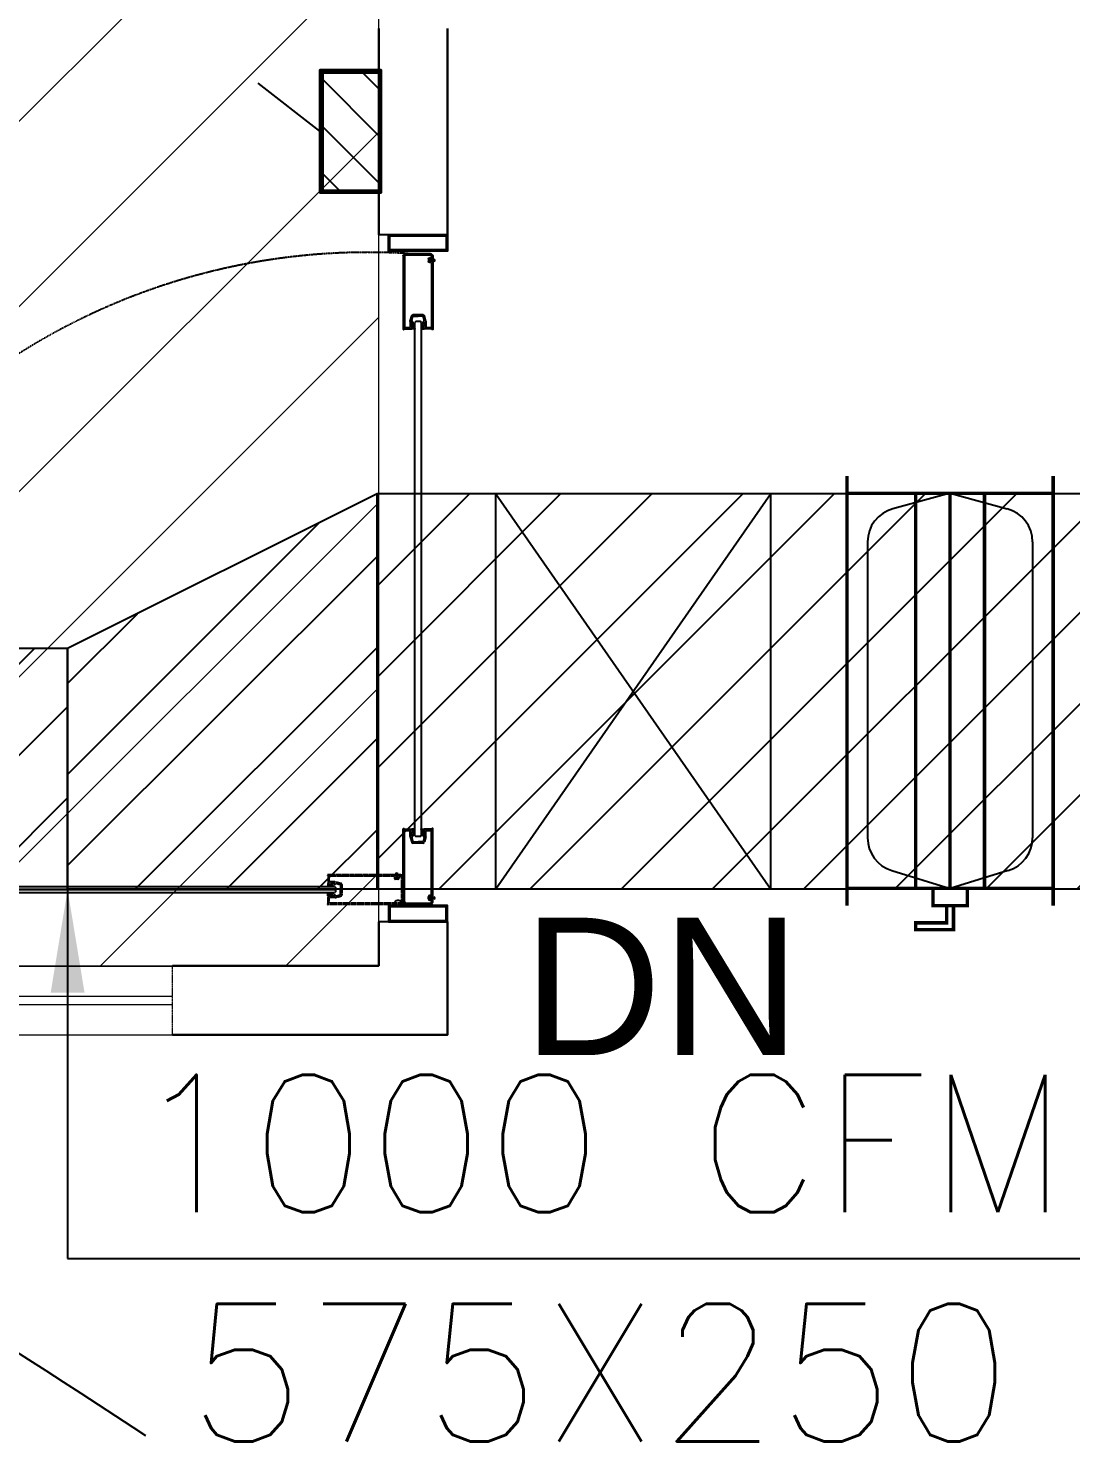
# Model space of a CAD drawing. Header units: millimetres. Extents: x 148480 to 578986, y 39883 to 155062.
# Drawn here: x 234248 to 235764, y 87906 to 89978 of the extents above; entities that cross this region are included whole.
import ezdxf

# ---------------------------------------------------------------- set-up
doc = ezdxf.new("R2010")
doc.units = ezdxf.units.MM
doc.linetypes.add('CONTINOUS', pattern=[0])
doc.linetypes.add('HIDDEN', pattern=[0.375, 0.25, -0.125])
for name, color, linetype in [('2', 7, 'Continuous'), ('DNM JEB', 4, 'Continuous'), ('EL-SWITCH BOXWS', 30, 'Continuous'), ('Flooring', 44, 'Continuous'), ('Hatch 01_UC', 7, 'Continuous'), ('Layer4', 6, 'Continuous'), ('M HVAC-Volume Control Damper', 3, 'Continuous'), ('M-HVAC ELLIPTICAL DUCT', 6, 'Continuous'), ('M-HVAC-BOF', 6, 'Continuous'), ('M-HVAC-INSULATION', 8, 'Continuous'), ('M-HVAC-SUPPLY AIR DUCT', 4, 'Continuous'), ('M-HVAC-TEXT', 7, 'Continuous'), ('TENANCY', 3, 'Continuous')]:
    doc.layers.add(name, color=color, linetype=linetype)
for name, color, linetype, lineweight in [('A-GLAZ', 140, 'Continuous', 18), ('I-DT-METL', 4, 'Continuous', 20), ('I-PART-GYP', 6, 'Continuous', 30), ('M-HVAC-Volume Control Damper', 3, 'Continuous', 9)]:
    doc.layers.add(name, color=color, linetype=linetype, lineweight=lineweight)
doc.styles.add('ARAIL', font='arial.ttf')
doc.styles.add('R', font='romans.shx')
doc.styles.add('ROMAND', font='romand__.ttf')
doc.dimstyles.new('Vayucon', dxfattribs={"dimtxt": 200, "dimasz": 150, "dimexe": 0, "dimexo": 0, "dimgap": 9e-05, "dimtad": 1, "dimdec": 0, "dimrnd": 5, "dimzin": 0, "dimdsep": 46, "dimtxsty": 'ROMAND', "dimcen": 90, "dimclrd": 42, "dimclre": 8, "dimclrt": 7, "dimadec": 0, "dimazin": 0, "dimtfac": 1, "dimtdec": 0, "dimtofl": 0, "dimtmove": 1, "dimatfit": 0, "dimfxl": 1, "dimtolj": 1, "dimtzin": 0, "dimarcsym": 0})

# ---------------------------------------------------------------- blocks, each defined once
blk = doc.blocks.new('A$C5BB6640F')
at = {"layer": '2', "color": 8, "linetype": 'Continuous'}
for p, q in [((0.8, 2.6), (0, 0)), ((1, 2.6), (0.5, 0)), ((2.1, 8.2), (0.8, 8.2)), ((0.8, 8.2), (0.8, 2.6)), ((2.1, 6.4), (0.8, 6.4)), ((2.1, 4.5), (0.8, 4.5)), ((2.1, 2.6), (0.8, 2.6)), ((1.2, 2.6), (0.9, 0)), ((1.4, 2.6), (1.4, 0)), ((1.6, 2.6), (1.9, 0)), ((1.8, 2.6), (2.3, 0)), ((2.1, 8.2), (2.1, 2.6)), ((2.1, 2.6), (2.8, 0))]:
    blk.add_line(p, q, dxfattribs=at)
blk = doc.blocks.new('A$C4A242C7C')
at = {"layer": '2', "color": 8, "linetype": 'Continuous'}
for p, q in [((0, 4), (0, 115.4)), ((0.4, 115.8), (0.6, 115.8)), ((1.4, 115), (13, 115)), ((2, 113), (10.5, 113)), ((2, 4), (2, 113)), ((10.5, 103.9), (10.5, 113)), ((14, 111.3), (12.5, 111.3)), ((12.5, 104.8), (12.5, 111.3)), ((13, 115), (13, 112.6)), ((14.7, 112.6), (13, 112.6)), ((14, 110), (14, 111.3)), ((14.3, 109.8), (15, 110)), ((14.7, 112.6), (15.2, 110.4)), ((30.3, 112.6), (29.8, 110.4)), ((30.7, 109.8), (30, 110)), ((32, 112.6), (30.3, 112.6)), ((31, 111.3), (32.5, 111.3)), ((31, 110), (31, 111.3)), ((32, 115), (32, 112.6)), ((43.6, 115), (32, 115)), ((32.5, 104.8), (32.5, 111.3)), ((34.5, 113), (43, 113)), ((34.5, 103.9), (34.5, 113)), ((43, 14.2), (43, 113)), ((44.6, 115.8), (44.4, 115.8)), ((45, 11.7), (45, 115.4)), ((10.6, 103.4), (12.8, 95.2)), ((14, 104.8), (12.5, 104.8)), ((14.8, 103.8), (12.5, 103.8)), ((12.5, 103.8), (14.7, 95.7)), ((14, 106.1), (14, 104.8)), ((14.3, 106.3), (15, 106.1)), ((14.7, 95.7), (22.5, 95.7)), ((30.3, 93.7), (14.7, 93.7)), ((14.8, 103.8), (15.2, 105.6)), ((30.3, 95.7), (22.5, 95.7)), ((30.2, 103.8), (29.8, 105.6)), ((30.7, 106.3), (30, 106.1)), ((30.2, 103.8), (32.5, 103.8)), ((32.5, 103.8), (30.3, 95.7)), ((31, 106.1), (31, 104.8)), ((31, 104.8), (32.5, 104.8)), ((34.4, 103.4), (32.2, 95.2)), ((4, 2), (41, 2)), ((4, 0), (41, 0)), ((38.5, 8.4), (38.5, 11.7)), ((42.5, 13.7), (40.5, 13.7)), ((40.5, 8.8), (40.5, 11.3)), ((42.5, 6.4), (40.5, 6.4)), ((44, 11.7), (40.9, 11.7)), ((44, 8.4), (40.9, 8.4)), ((43, 4), (43, 5.9)), ((44, 11.6), (44, 11.7)), ((44, 8.4), (44, 8.5)), ((44.4, 11.2), (44.5, 11.2)), ((44.4, 8.9), (44.5, 8.9)), ((45, 4), (45, 8.4))]:
    blk.add_line(p, q, dxfattribs=at)
for centre, radius, start, end in [((0.4, 115.4), 0.4, 90, 180), ((0.6, 115.4), 0.4, 0, 90), ((1.4, 115.4), 0.4, 180, 270), ((14.2, 110), 0.2, 180, 285), ((14.8, 110.3), 0.4, 285, 15), ((30.1, 110.3), 0.4, 165, 255), ((30.8, 110), 0.2, 255, 0), ((43.6, 115.4), 0.4, 270, 0), ((44.4, 115.4), 0.4, 90, 180), ((44.6, 115.4), 0.4, 0, 90), ((12.5, 103.9), 2, 180, 195), ((14.7, 95.7), 2, 195, 270), ((14.2, 106.1), 0.2, 75, 180), ((14.8, 105.7), 0.4, 345, 75), ((30.1, 105.7), 0.4, 105, 195), ((30.3, 95.7), 2, 270, 345), ((30.8, 106.1), 0.2, 0, 105), ((32.5, 103.9), 2, 345, 0), ((4, 4), 4, 180, 270), ((4, 4), 2, 180, 270), ((40.5, 11.7), 2, 90, 180), ((40.5, 8.4), 2, 180, 270), ((40.9, 11.3), 0.4, 90, 180), ((40.9, 8.8), 0.4, 180, 270), ((41, 4), 4, 270, 0), ((41, 4), 2, 270, 0), ((42.5, 14.2), 0.5, 270, 0), ((42.5, 5.9), 0.5, 0, 90), ((44.4, 11.6), 0.4, 180, 270), ((44.4, 8.5), 0.4, 90, 180), ((44.5, 11.7), 0.5, 270, 0), ((44.5, 8.4), 0.5, 0, 90)]:
    blk.add_arc(centre, radius, start, end, dxfattribs=at)
blk = doc.blocks.new('A$C109E4DED')
at = {"layer": 'TENANCY', "rotation": 90}
blk.add_blockref('A$C4A242C7C', (75.8, 0), dxfattribs=at)
blk = doc.blocks.new('A$C57546ED1')
at = {"layer": '2', "color": 8, "linetype": 'Continuous'}
mesh = blk.add_polyface(dxfattribs=at)
corners = [(1, 3.4), (0.7, 2.6), (0, 2.7), (0.8, 4.1)]
mesh.append_faces([[corners[k] for k in face] for face in [(0, 1, 2, 3)]], dxfattribs={"color": 8})
mesh = blk.add_polyface(dxfattribs=at)
corners = [(2, 3.4), (2, 2.6), (0.7, 2.6), (1, 3.4)]
mesh.append_faces([[corners[k] for k in face] for face in [(0, 1, 2, 3)]], dxfattribs={"color": 8})
mesh = blk.add_polyface(dxfattribs=at)
corners = [(2.3, 4.1), (2.2, 1.7), (2, 2.6), (2, 3.4)]
mesh.append_faces([[corners[k] for k in face] for face in [(0, 1, 2, 3)]], dxfattribs={"color": 8})
mesh = blk.add_polyface(dxfattribs=at)
corners = [(2.7, 3.4), (2.5, 2.5), (2.2, 1.7), (2.3, 4.1)]
mesh.append_faces([[corners[k] for k in face] for face in [(0, 1, 2, 3)]], dxfattribs={"color": 8})
mesh = blk.add_polyface(dxfattribs=at)
corners = [(3.3, 3.4), (3.2, 2.5), (2.5, 2.5), (2.7, 3.4)]
mesh.append_faces([[corners[k] for k in face] for face in [(0, 1, 2, 3)]], dxfattribs={"color": 8})
mesh = blk.add_polyface(dxfattribs=at)
corners = [(3.6, 4.2), (3.5, 2.4), (3.2, 2.5), (3.3, 3.4)]
mesh.append_faces([[corners[k] for k in face] for face in [(0, 1, 2, 3)]], dxfattribs={"color": 8})
mesh = blk.add_polyface(dxfattribs=at)
corners = [(4.1, 3.5), (3.9, 2.4), (3.5, 2.4), (3.6, 4.2)]
mesh.append_faces([[corners[k] for k in face] for face in [(0, 1, 2, 3)]], dxfattribs={"color": 8})
mesh = blk.add_polyface(dxfattribs=at)
corners = [(6.5, 3.6), (5.8, 2.3), (3.9, 2.4), (4.1, 3.5)]
mesh.append_faces([[corners[k] for k in face] for face in [(0, 1, 2, 3)]], dxfattribs={"color": 8})
mesh = blk.add_polyface(dxfattribs=at)
corners = [(6.8, 4.6), (6.2, 0), (5.8, 2.3), (6.5, 3.6)]
mesh.append_faces([[corners[k] for k in face] for face in [(0, 1, 2, 3)]], dxfattribs={"color": 8})
mesh = blk.add_polyface(dxfattribs=at)
corners = [(7.9, 4.6), (7.5, 0), (6.2, 0), (6.8, 4.6)]
mesh.append_faces([[corners[k] for k in face] for face in [(0, 1, 2, 3)]], dxfattribs={"color": 8})
blk = doc.blocks.new('GFC1')
at = {"layer": 'A-GLAZ', "color": 8, "linetype": 'CONTINOUS', "lineweight": 13, "ltscale": 0.5}
for p, q in [((304685.1, 89600.4, 0), (307090.1, 89600.4, 0)), ((304685.1, 89500.4, 0), (307090.1, 89500.4, 0))]:
    blk.add_line(p, q, dxfattribs=at)
at = {"layer": 'A-GLAZ', "color": 8}
for p, q in [((304685.1, 89556.4, 0), (307090.1, 89556.4, 0)), ((304685.1, 89544.4, 0), (307090.1, 89544.4, 0))]:
    blk.add_line(p, q, dxfattribs=at)
at = {"layer": 'DNM JEB', "color": 8, "linetype": 'Continuous'}
for p, q in [((307490.1, 90664.4), (307390.1, 90664.4)), ((307467.8, 89688.2), (307420.9, 89688.2)), ((307490.1, 89664.4), (307390.1, 89664.4))]:
    blk.add_line(p, q, dxfattribs=at)
at = {"layer": 'DNM JEB', "color": 8}
for p, q in [((307442.5, 89790.2), (307442.5, 90536.6)), ((307452, 90536.6), (307452, 89790.2)), ((306526, 89716.2), (307325.6, 89716.2)), ((307325.6, 89706.6), (306526, 89706.6))]:
    blk.add_line(p, q, dxfattribs=at)
at = {"layer": 'DNM JEB', "color": 8, "linetype": 'HIDDEN'}
for p, q in [((307415.7, 89734), (307414.9, 89736.5)), ((307415.9, 89734), (307415.4, 89736.5)), ((307416.1, 89734), (307415.8, 89736.5)), ((307416.3, 89734), (307416.3, 89736.5)), ((307416.5, 89734), (307416.7, 89736.5)), ((307416.7, 89734), (307417.2, 89736.5)), ((307416.9, 89734), (307417.6, 89736.5)), ((307315.5, 89732.5), (307315.5, 89732.3)), ((307414.7, 89732.8), (307315.9, 89732.8)), ((307316.3, 89731.5), (307316.3, 89720.5)), ((307316.3, 89720.5), (307318.6, 89720.5)), ((307318.2, 89722.8), (307318.2, 89730.9)), ((307412.3, 89730.9), (307318.2, 89730.9)), ((307326.8, 89722.8), (307318.2, 89722.8)), ((307318.6, 89720.5), (307318.6, 89718.9)), ((307318.6, 89718.9), (307320.6, 89718.3)), ((307319.8, 89719.5), (307319.8, 89720.9)), ((307326, 89720.9), (307319.8, 89720.9)), ((307321.1, 89719.5), (307319.8, 89719.5)), ((307321.3, 89719.3), (307321.1, 89718.6)), ((307324.6, 89719.3), (307324.8, 89718.6)), ((307324.8, 89719.5), (307326, 89719.5)), ((307327, 89718.8), (307325.3, 89718.3)), ((307326, 89719.5), (307326, 89720.9)), ((307327, 89718.8), (307327, 89720.9)), ((307327, 89720.9), (307334.7, 89718.8)), ((307327.3, 89722.8), (307335.2, 89720.7)), ((307334.7, 89718.8), (307334.7, 89711.4)), ((307336.6, 89718.8), (307336.6, 89704)), ((307412.8, 89730.5), (307412.8, 89728.5)), ((307414.8, 89731.9), (307414.7, 89731.9)), ((307414.7, 89731.9), (307414.7, 89728.9)), ((307417.9, 89726.6), (307414.7, 89726.6)), ((307417.5, 89728.5), (307415.1, 89728.5)), ((307415.2, 89732.3), (307415.2, 89732.4)), ((307415.7, 89734), (307416.9, 89734)), ((307415.7, 89728.7), (307415.7, 89734)), ((307415.7, 89732.2), (307416.9, 89732.2)), ((307415.7, 89730.4), (307416.9, 89730.4)), ((307415.7, 89728.7), (307416.9, 89728.7)), ((307416.9, 89728.7), (307416.9, 89734)), ((307417.4, 89732.3), (307417.4, 89732.4)), ((307417.9, 89731.9), (307417.8, 89731.9)), ((307422, 89732.8), (307417.9, 89732.8)), ((307417.9, 89731.9), (307417.9, 89728.9)), ((307419.8, 89730.5), (307419.8, 89728.5)), ((307422, 89730.9), (307420.2, 89730.9)), ((307423.9, 89693.8), (307423.9, 89729)), ((307425.8, 89693.8), (307425.8, 89729)), ((307316.3, 89702.4), (307318.6, 89702.4)), ((307316.3, 89691.3), (307316.3, 89702.4)), ((307318.2, 89691.9), (307318.2, 89700)), ((307326.8, 89700), (307318.2, 89700)), ((307318.6, 89703.9), (307320.6, 89704.5)), ((307318.6, 89703.9), (307318.6, 89702.4)), ((307321.1, 89703.3), (307319.8, 89703.3)), ((307319.8, 89703.3), (307319.8, 89701.9)), ((307326, 89701.9), (307319.8, 89701.9)), ((307321.3, 89703.5), (307321.1, 89704.2)), ((307324.6, 89703.5), (307324.8, 89704.2)), ((307324.8, 89703.3), (307326, 89703.3)), ((307327, 89704), (307325.3, 89704.5)), ((307326, 89703.3), (307326, 89701.9)), ((307327, 89704), (307327, 89701.9)), ((307327, 89701.9), (307334.7, 89704)), ((307327.3, 89700), (307335.2, 89702.1)), ((307334.7, 89704), (307334.7, 89711.4)), ((307315.5, 89690.4), (307315.5, 89690.5)), ((307422, 89690), (307315.9, 89690)), ((307422, 89691.9), (307318.2, 89691.9))]:
    blk.add_line(p, q, dxfattribs=at)
at = {"layer": 'DNM JEB', "color": 8, "linetype": 'Continuous'}
for points in [[(307490.1, 90664.4), (307490.1, 90640.6), (307404.4, 90640.6), (307404.4, 90664.4)], [(307488.2, 90662.5), (307488.2, 90642.5), (307406.3, 90642.5), (307406.3, 90662.5)], [(307490.1, 89664.4), (307490.1, 89688.2), (307404.4, 89688.2), (307404.4, 89664.4)], [(307488.2, 89666.3), (307488.2, 89686.3), (307406.3, 89686.3), (307406.3, 89666.3)]]:
    blk.add_lwpolyline(points, close=True, dxfattribs=at)
at = {"layer": 'DNM JEB', "color": 8}
for points in [[(307452, 90536.6), (307450.6, 90538), (307443.9, 90538), (307442.5, 90536.6)], [(307452, 89790.2), (307450.6, 89788.8), (307443.9, 89788.8), (307442.5, 89790.2)], [(306524.6, 89711.4), (307327, 89711.4)]]:
    blk.add_lwpolyline(points, dxfattribs=at)
at = {"layer": 'DNM JEB', "color": 8, "linetype": 'HIDDEN'}
blk.add_lwpolyline([(307325.6, 89716.2), (307327, 89714.7), (307327, 89708.1), (307325.6, 89706.6)], dxfattribs=at)
at = {"layer": 'DNM JEB', "color": 8, "linetype": 'Continuous'}
blk.add_lwpolyline([(307422.3, 89690), (307467.8, 89690), (307467.8, 89688.2)], dxfattribs=at)
at = {"layer": 'DNM JEB', "color": 8, "linetype": 'HIDDEN', "ltscale": 0.1}
blk.add_arc((307375, 89688.1), 950.6, 86.5059, 177.1815, dxfattribs=at)
at = {"layer": 'DNM JEB', "color": 8, "linetype": 'HIDDEN'}
for centre, radius, start, end in [((307315.9, 89732.5), 0.381, 90, 180), ((307315.9, 89732.3), 0.381, 180, 270), ((307315.9, 89731.5), 0.381, 0, 90), ((307320.7, 89718.7), 0.381, 255, 345), ((307321.1, 89719.3), 0.19, 345, 90), ((307324.8, 89719.3), 0.19, 90, 195), ((307325.2, 89718.7), 0.381, 195, 285), ((307326.8, 89720.9), 1.9, 75, 90), ((307334.7, 89718.8), 1.9, 0, 75), ((307412.3, 89730.5), 0.476, 0, 90), ((307414.7, 89728.5), 1.9, 180, 270), ((307414.7, 89732.4), 0.476, 0, 90), ((307415.1, 89728.9), 0.381, 180, 270), ((307414.8, 89732.3), 0.381, 270, 0), ((307417.9, 89732.4), 0.476, 90, 180), ((307417.8, 89732.3), 0.381, 180, 270), ((307417.5, 89728.9), 0.381, 270, 0), ((307417.9, 89728.5), 1.9, 270, 0), ((307420.2, 89730.5), 0.476, 90, 180), ((307422, 89729), 3.81, 0, 90), ((307422, 89729), 1.9, 0, 90), ((307320.7, 89704.1), 0.381, 15, 105), ((307321.1, 89703.5), 0.19, 270, 15), ((307324.8, 89703.5), 0.19, 165, 270), ((307325.2, 89704.1), 0.381, 75, 165), ((307326.8, 89701.9), 1.9, 270, 285), ((307334.7, 89704), 1.9, 285, 0), ((307315.9, 89690.5), 0.381, 90, 180), ((307315.9, 89690.4), 0.381, 180, 270), ((307315.9, 89691.3), 0.381, 270, 0), ((307422, 89693.8), 3.81, 270, 0), ((307422, 89693.8), 1.9, 270, 0)]:
    blk.add_arc(centre, radius, start, end, dxfattribs=at)
at = {"layer": 'DNM JEB', "color": 8, "linetype": 'Continuous', "extrusion": (0, 0, -1)}
blk.add_arc((-307418.1, 89691.8), 4.58, 231.7937, 203.4563, dxfattribs=at)
at = {"layer": 'Flooring', "color": 8, "linetype": 'HIDDEN', "ltscale": 1500}
for centre, radius, start, end in [((300007.7, 78255.1), 12777.8, 229.90697, 79.60318), ((312848.3, 80077), 9598.5, 16.54068, 121.95899)]:
    blk.add_arc(centre, radius, start, end, dxfattribs=at)
at = {"layer": 'I-DT-METL', "color": 8, "linetype": 'HIDDEN', "lineweight": 13, "ltscale": 0.1}
blk.add_line((307090.1, 89500.4, 0), (307090.1, 89600.4, 0), dxfattribs=at)
at = {"layer": 'I-PART-GYP', "color": 8, "linetype": 'CONTINOUS'}
for points in [[(307390.1, 90664.4), (307390.1, 90964.4)], [(307490.1, 90964.4), (307490.1, 90664.4)], [(307390.1, 89600.4), (307390.1, 89664.4)], [(307490.1, 89664.4), (307490.1, 89600.4)], [(307090.1, 89600.4), (307390.1, 89600.4)], [(307490.1, 89600.4), (307490.1, 89500.4), (307306.8, 89500.4)], [(307490.1, 89500.4), (307090.1, 89500.4)]]:
    blk.add_lwpolyline(points, dxfattribs=at)
at = {"layer": 'DNM JEB', "color": 8}
for name, p, xscale, yscale, zscale, rotation in [('A$C109E4DED', (307425.8, 90564.6), -0.9523809523809526, 0.9523809523809526, 0.9523809523809528, 270), ('A$C5BB6640F', (307472.3, 90628.7), -0.9523809523809523, 0.9523809523809523, 0.9523809523809526, 89.99999999999994), ('A$C109E4DED', (307425.8, 89762.2), 0.9523809523809526, 0.9523809523809526, 0.9523809523809526, 270), ('A$C5BB6640F', (307472.3, 89698.2), 0.9523809523809523, 0.9523809523809523, 0.9523809523809523, 89.99999999999999)]:
    blk.add_blockref(name, p, dxfattribs=dict(at, xscale=xscale, yscale=yscale, zscale=zscale, rotation=rotation))
at = {"layer": 'DNM JEB', "color": 8, "ltscale": 1.2}
for p, xscale, yscale, zscale, rotation in [((307438.2, 90534.4), 0.9523809523809526, 0.9523809523809526, 0.9523809523809526, 270), ((307456.3, 90534.4), -0.9523809523809523, 0.9523809523809523, 0.9523809523809526, 89.99999999999994), ((307438.2, 89792.4), -0.9523809523809526, 0.9523809523809526, 0.9523809523809528, 270), ((307456.3, 89792.4), 0.9523809523809523, 0.9523809523809523, 0.9523809523809523, 89.99999999999999)]:
    blk.add_blockref('A$C57546ED1', p, dxfattribs=dict(at, xscale=xscale, yscale=yscale, zscale=zscale, rotation=rotation))
at = {"layer": 'DNM JEB', "color": 8, "linetype": 'HIDDEN'}
mesh = blk.add_polyface(dxfattribs=at)
corners = [(307315.9, 89716.1), (307316.3, 89720.5), (307317.5, 89720.5), (307316.9, 89716.1)]
mesh.append_faces([[corners[k] for k in face] for face in [(3, 2, 1, 0)]], dxfattribs={"color": 8})
mesh = blk.add_polyface(dxfattribs=at)
corners = [(307316.9, 89716.1), (307317.5, 89720.5), (307317.9, 89718.3), (307317.2, 89717.1)]
mesh.append_faces([[corners[k] for k in face] for face in [(3, 2, 1, 0)]], dxfattribs={"color": 8})
mesh = blk.add_polyface(dxfattribs=at)
corners = [(307317.2, 89717.1), (307317.9, 89718.3), (307319.7, 89718.1), (307319.5, 89717.1)]
mesh.append_faces([[corners[k] for k in face] for face in [(3, 2, 1, 0)]], dxfattribs={"color": 8})
mesh = blk.add_polyface(dxfattribs=at)
corners = [(307319.5, 89717.1), (307319.7, 89718.1), (307320.1, 89718.1), (307320, 89716.4)]
mesh.append_faces([[corners[k] for k in face] for face in [(3, 2, 1, 0)]], dxfattribs={"color": 8})
mesh = blk.add_polyface(dxfattribs=at)
corners = [(307320, 89716.4), (307320.1, 89718.1), (307320.3, 89718.1), (307320.2, 89717.2)]
mesh.append_faces([[corners[k] for k in face] for face in [(3, 2, 1, 0)]], dxfattribs={"color": 8})
mesh = blk.add_polyface(dxfattribs=at)
corners = [(307320.2, 89717.2), (307320.3, 89718.1), (307321, 89718.1), (307320.9, 89717.2)]
mesh.append_faces([[corners[k] for k in face] for face in [(3, 2, 1, 0)]], dxfattribs={"color": 8})
mesh = blk.add_polyface(dxfattribs=at)
corners = [(307320.9, 89717.2), (307321, 89718.1), (307321.3, 89718.8), (307321.3, 89716.6)]
mesh.append_faces([[corners[k] for k in face] for face in [(3, 2, 1, 0)]], dxfattribs={"color": 8})
mesh = blk.add_polyface(dxfattribs=at)
corners = [(307321.3, 89716.6), (307321.3, 89718.8), (307321.6, 89718), (307321.5, 89717.2)]
mesh.append_faces([[corners[k] for k in face] for face in [(3, 2, 1, 0)]], dxfattribs={"color": 8})
mesh = blk.add_polyface(dxfattribs=at)
corners = [(307321.5, 89717.2), (307321.6, 89718), (307322.7, 89717.9), (307322.5, 89717.3)]
mesh.append_faces([[corners[k] for k in face] for face in [(3, 2, 1, 0)]], dxfattribs={"color": 8})
mesh = blk.add_polyface(dxfattribs=at)
corners = [(307322.5, 89717.3), (307322.7, 89717.9), (307323.4, 89717.9), (307322.7, 89716.5)]
mesh.append_faces([[corners[k] for k in face] for face in [(3, 2, 1, 0)]], dxfattribs={"color": 8})
mesh = blk.add_polyface(dxfattribs=at)
corners = [(307315.9, 89706.7), (307316.3, 89702.4), (307317.5, 89702.4), (307316.9, 89706.7)]
mesh.append_faces([[corners[k] for k in face] for face in [(3, 2, 1, 0)]], dxfattribs={"color": 8})
mesh = blk.add_polyface(dxfattribs=at)
corners = [(307316.9, 89706.7), (307317.5, 89702.4), (307317.9, 89704.5), (307317.2, 89705.7)]
mesh.append_faces([[corners[k] for k in face] for face in [(3, 2, 1, 0)]], dxfattribs={"color": 8})
mesh = blk.add_polyface(dxfattribs=at)
corners = [(307317.2, 89705.7), (307317.9, 89704.5), (307319.7, 89704.7), (307319.5, 89705.7)]
mesh.append_faces([[corners[k] for k in face] for face in [(3, 2, 1, 0)]], dxfattribs={"color": 8})
mesh = blk.add_polyface(dxfattribs=at)
corners = [(307319.5, 89705.7), (307319.7, 89704.7), (307320.1, 89704.7), (307320, 89706.4)]
mesh.append_faces([[corners[k] for k in face] for face in [(3, 2, 1, 0)]], dxfattribs={"color": 8})
mesh = blk.add_polyface(dxfattribs=at)
corners = [(307320, 89706.4), (307320.1, 89704.7), (307320.3, 89704.7), (307320.2, 89705.6)]
mesh.append_faces([[corners[k] for k in face] for face in [(3, 2, 1, 0)]], dxfattribs={"color": 8})
mesh = blk.add_polyface(dxfattribs=at)
corners = [(307320.2, 89705.6), (307320.3, 89704.7), (307321, 89704.8), (307320.9, 89705.6)]
mesh.append_faces([[corners[k] for k in face] for face in [(3, 2, 1, 0)]], dxfattribs={"color": 8})
mesh = blk.add_polyface(dxfattribs=at)
corners = [(307320.9, 89705.6), (307321, 89704.8), (307321.3, 89704), (307321.3, 89706.3)]
mesh.append_faces([[corners[k] for k in face] for face in [(3, 2, 1, 0)]], dxfattribs={"color": 8})
mesh = blk.add_polyface(dxfattribs=at)
corners = [(307321.3, 89706.3), (307321.3, 89704), (307321.6, 89704.8), (307321.5, 89705.6)]
mesh.append_faces([[corners[k] for k in face] for face in [(3, 2, 1, 0)]], dxfattribs={"color": 8})
mesh = blk.add_polyface(dxfattribs=at)
corners = [(307321.5, 89705.6), (307321.6, 89704.8), (307322.7, 89704.9), (307322.5, 89705.6)]
mesh.append_faces([[corners[k] for k in face] for face in [(3, 2, 1, 0)]], dxfattribs={"color": 8})
mesh = blk.add_polyface(dxfattribs=at)
corners = [(307322.5, 89705.6), (307322.7, 89704.9), (307323.4, 89704.9), (307322.7, 89706.3)]
mesh.append_faces([[corners[k] for k in face] for face in [(3, 2, 1, 0)]], dxfattribs={"color": 8})
blk = doc.blocks.new('celling')
at = {"layer": 'Hatch 01_UC', "linetype": 'Continuous', "lineweight": 0, "transparency": 33554597}
h = blk.add_hatch(dxfattribs=at)
h.set_pattern_fill('ANSI31', color=8, scale=60, angle=180)
h.set_pattern_definition([(225, (458171.04, 85860.92), (134.70384, -134.70384), [])])
h.paths.add_polyline_path([(314754.8, 39549.8), (314754.8, 37149.8), (316554.8, 37149.8), (316554.8, 39549.8)], flags=16)
h.paths.add_polyline_path([(314154.8, 40131.9), (314154.8, 36567.7), (317159.8, 36567.7), (317159.8, 40131.9)])
at = {"layer": 'Hatch 01_UC', "color": 8, "linetype": 'Continuous', "lineweight": 0}
blk.add_lwpolyline([(317159.8, 40131.9), (314154.8, 40131.9), (314154.8, 36567.7), (317159.8, 36567.7)], close=True, dxfattribs=at)
blk = doc.blocks.new('lsb')
at = {"layer": 'EL-SWITCH BOXWS', "extrusion": (0.000488338, 0.006137, 0.999981)}
h = blk.add_hatch(dxfattribs=at)
h.set_pattern_fill('ANSI31', color=8, scale=1.963905, angle=359.9998, style=0)
h.set_pattern_definition([(314.99982827, (-73506.04995, 20833.20643), (-0.17358683075, -0.1735857902), [])])
h.paths.add_polyline_path([(-179, 8.1), (-179, 202.2), (209.8, 202.2), (209.8, 8.1)])
h.paths.add_polyline_path([(-168.1, 16.1), (-168.1, 192), (200.7, 192), (200.7, 16.1)], flags=17)
at = {"layer": 'EL-SWITCH BOXWS'}
h = blk.add_hatch(dxfattribs=at)
h.set_pattern_fill('ANSI31', color=8, scale=38.4, angle=360, style=0)
h.set_pattern_definition([(135, (1791500.75, 34201.84), (74.331447, 74.331447), [])])
h.paths.add_polyline_path([(-179, 8.1), (-179, 202.2), (209.8, 202.2), (209.8, 8.1)])
at = {"layer": 'EL-SWITCH BOXWS', "color": 8}
for p, q in [((15.4, 202.2), (-136.8, 396.4)), ((-179, 202.2), (-179, 8.1)), ((209.8, 8.1), (209.8, 202.2)), ((-179, 8.1), (209.8, 8.1))]:
    blk.add_line(p, q, dxfattribs=at)
at = {"layer": 'EL-SWITCH BOXWS', "color": 8, "extrusion": (4.72941e-08, 0.012274, 0.999925)}
blk.add_line((-179, 202.2, -1.2), (209.8, 202.2, -1.2), dxfattribs=at)
at = {"layer": 'EL-SWITCH BOXWS', "color": 8, "extrusion": (0.000488338, 0.006137, 0.999981)}
for points, elevation in [([(-179, 202.2), (-179, 8.1), (209.8, 8.1), (209.8, 202.2)], 0), ([(-179, 8.1), (-179, 202.2), (209.8, 202.2), (209.8, 8.1)], 0), ([(-168.1, 16.1), (-168.1, 192), (200.7, 192), (200.7, 16.1)], 0.1)]:
    blk.add_lwpolyline(points, close=True, dxfattribs=dict(at, elevation=elevation))
blk = doc.blocks.new('*U38')
at = {"layer": 'M HVAC-Volume Control Damper', "color": 6}
for p, q in [((144633.3, -122710), (145063.8, -122710)), ((144562.5, -122830), (144585, -122746.9)), ((145111.6, -122745.4), (145137.5, -122830)), ((144562.5, -122830), (144585, -122913.1)), ((145111.6, -122914.6), (145137.5, -122830)), ((144633.3, -122950), (145063.8, -122950))]:
    blk.add_line(p, q, dxfattribs=at)
at = {"layer": 'M HVAC-Volume Control Damper', "color": 6, "const_width": 5}
for points in [[(144562.5, -122680), (144562.5, -122680), (145162.5, -122680), (145137.5, -122680), (145137.5, -122980), (145162.5, -122980), (145137.5, -122980), (144562.5, -122980), (144537.5, -122980), (144562.5, -122980), (144562.5, -122680), (144537.5, -122680), (144562.5, -122680)], [(144562.5, -122830), (145137.5, -122830)]]:
    blk.add_lwpolyline(points, dxfattribs=at)
for points in [[(144562.5, -122880), (145137.5, -122880), (145137.5, -122780), (144562.5, -122780)], [(145137.5, -122805), (145137.5, -122855), (145162.5, -122855), (145162.5, -122805)], [(145162.5, -122825), (145162.5, -122835), (145187.5, -122835), (145187.5, -122880), (145197.5, -122880), (145197.5, -122825), (145162.5, -122825)]]:
    blk.add_lwpolyline(points, close=True, dxfattribs=at)
at = {"layer": 'M HVAC-Volume Control Damper', "color": 6}
for centre, start, end in [((144633.3, -122760), 90, 164.8459), ((145063.8, -122760), 17.032, 90), ((144633.3, -122900), 195.1541, 270), ((145063.8, -122900), 270, 342.968)]:
    blk.add_arc(centre, 50, start, end, dxfattribs=at)

msp = doc.modelspace()

# ---------------------------------------------------------------- block references
at = {"layer": 'Layer4', "linetype": 'Continuous', "rotation": 360}
msp.add_blockref('GFC1', (-72632.4, -986), dxfattribs=at)

# ---------------------------------------------------------------- next in the draw order: hatches: boundary and pattern name
at = {"layer": 'M-HVAC-INSULATION'}
h = msp.add_hatch(dxfattribs=at)
h.set_pattern_fill('ANSI31', color=26, scale=750, angle=360, style=0)
h.set_pattern_definition([(45, (697034.12, 16916.53), (-66.29126, 66.29126), [])])
h.paths.add_polyline_path([(234305.2, 88726.2), (234305.2, 89076.2), (234755.2, 89301.2), (234755.2, 88726.2)])
h = msp.add_hatch(dxfattribs=at)
h.set_pattern_fill('ANSI31', color=26, scale=750, angle=360, style=0)
h.set_pattern_definition([(45, (696945.05, 16916.53), (-66.29126, 66.29126), [])])
h.paths.add_polyline_path([(241569.5, 89301.2), (234755.2, 89301.2), (234755.2, 88726.2), (241569.5, 88726.2)])
h = msp.add_hatch(dxfattribs=at)
h.set_pattern_fill('ANSI31', color=256, scale=750, angle=180, style=0)
h.set_pattern_definition([(225, (811296.4, 15267.82), (66.29126, -66.29126), [])])
h.paths.add_polyline_path([(222858.3, 89076.2), (222858.3, 88726.2), (234305.2, 88726.2), (234305.2, 89076.2)])

# ---------------------------------------------------------------- next in the draw order: linework, layer by layer
at = {"layer": 'M-HVAC ELLIPTICAL DUCT', "linetype": 'Continuous'}
for p, q in [((234755.2, 89301.2), (234305.2, 89076.2)), ((241569.5, 89301.2), (234755.2, 89301.2)), ((234755.2, 89301.2), (234755.2, 88726.2)), ((234755.2, 88726.2), (234755.2, 89301.2)), ((234928, 89301.2), (235328, 88726.2)), ((235328, 89301.2), (234928, 88726.2)), ((234928, 88726.2), (234928, 89301.2)), ((235328, 88726.2), (235328, 89301.2)), ((234305.2, 89076.2), (234305.2, 88726.2)), ((241569.5, 88726.2), (234305.2, 88726.2))]:
    msp.add_line(p, q, dxfattribs=at)
at = {"layer": 'M-HVAC-SUPPLY AIR DUCT', "linetype": 'Continuous'}
msp.add_line((234305.2, 88726.2), (234305.2, 89076.2), dxfattribs=at)
msp.add_lwpolyline([(234305.2, 89076.2), (222858.3, 89076.2), (222858.3, 88726.2), (234305.2, 88726.2)], close=True, dxfattribs=at)

# ---------------------------------------------------------------- next in the draw order: block references
at = {"layer": 'EL-SWITCH BOXWS', "color": 30, "true_color": 0xf8991e, "extrusion": (0.006137, 0.000488356, 0.999981), "xscale": -0.4610813856124993, "yscale": 0.4610813856125336, "zscale": 0.4610813856125126, "rotation": 89.99964100706963}
msp.add_blockref('lsb', (234760.7, 89835.2, 1484.6), dxfattribs=at)
at = {"layer": 'Hatch 01_UC', "color": 252, "linetype": 'Continuous', "true_color": 0x939598, "rotation": 360}
msp.add_blockref('celling', (-82402.2, 52046.6), dxfattribs=at)
at = {"layer": 'M-HVAC-Volume Control Damper', "lineweight": -2, "rotation": 270}
msp.add_blockref('*U38', (358418.6, 233864.7), dxfattribs=at)

# ---------------------------------------------------------------- next in the draw order: texts
at = {"layer": 'M-HVAC-BOF', "color": 6, "lineweight": -2, "insert": (234967.3, 88684.6), "char_height": 200, "width": 187.449, "attachment_point": 1, "style": 'ARAIL'}
msp.add_mtext('{\\C0;DN}', dxfattribs=at)
at = {"layer": 'M-HVAC-TEXT', "color": 7, "insert": (235079.6, 88456, 0), "char_height": 200, "width": 1632.99, "attachment_point": 2, "style": 'R'}
msp.add_mtext('1000 CFM\\P575X250', dxfattribs=at)

# ---------------------------------------------------------------- next in the draw order: leaders
at = {"layer": 'M-HVAC ELLIPTICAL DUCT', "linetype": 'Continuous'}
msp.add_leader([(234305.2, 88725.4), (234305.2, 88188.5), (235793.2, 88188.5)], dimstyle='Vayucon', dxfattribs=at)

doc.saveas('drawing.dxf')
